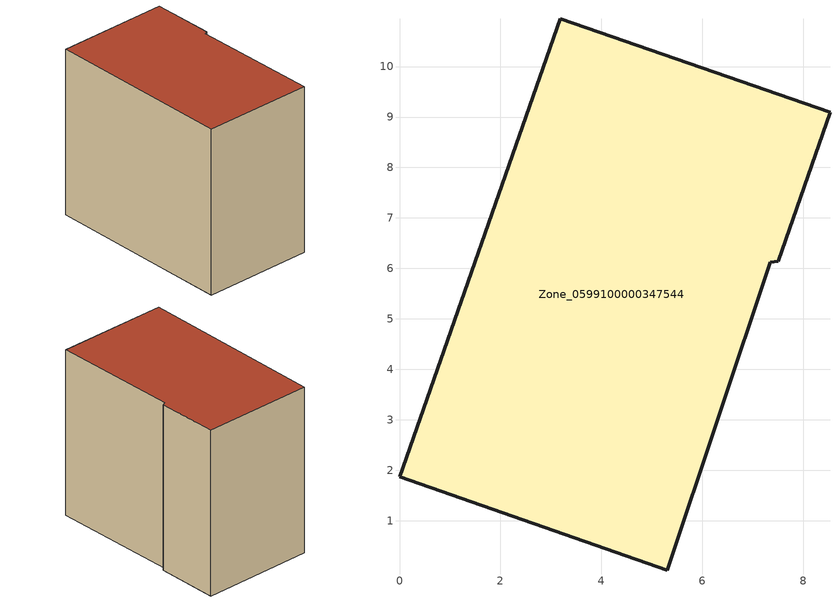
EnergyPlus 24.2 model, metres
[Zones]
Zone_0599100000347544
 floor ground (C_G): 7.5,6.14 7.34,6.12 5.3,0.02 0,1.87 3.19,10.94 8.53,9.09 z0
 wall outside (C_F): 8.53,9.09 3.19,10.94 0,1.87 5.3,0.02 7.34,6.12 7.5,6.14 8.53,9.09 z0:8.52
 roof outside (C_R): 7.34,6.12 7.5,6.14 8.53,9.09 3.19,10.94 0,1.87 5.3,0.02 z8.52
[BUILDING]
Pand.0599100000347544: North Axis=0; Terrain=City; Loads Convergence Tolerance Value=0.04; Temperature Convergence Tolerance Value=0.4; Solar Distribution=FullExterior; Maximum Number of Warmup Days=25; Minimum Number of Warmup Days=1
[Site:Location]
Rotterdam.The.Hague.AP_ZH_NLD Design_Conditions: Latitude=51.96; Longitude=4.45; Time Zone=1; Elevation=-4.5
[SITE:GROUNDTEMPERATURE:BUILDINGSURFACE]
18, 18, 18, 18, 18, 18, 18, 18, 18, 18, 18, 18
[MATERIAL] Thermal Absorptance=0.9; Solar Absorptance=0.7; Visible Absorptance=0.7
Name | Roughness | Thickness | Conductivity | Density | Specific Heat
G.TC.1992-2005 | MediumSmooth | 0.15 | 0.06 | 540 | 1210
F.TC.1992-2005 | Rough | 0.3 | 0.12 | 1920 | 840
R.TC.1992-2005 | MediumRough | 0.2 | 0.08 | 1500 | 1000
[CONSTRUCTION]
C_G: G.TC.1992-2005
C_F: F.TC.1992-2005
C_R: R.TC.1992-2005
[ZONE]
Zone_0599100000347544: Type=1; Multiplier=1; Ceiling Height=Autocalculate; Volume=Autocalculate; Floor Area=autocalculate; Part of Total Floor Area=Yes
[ZONEINFILTRATION:DESIGNFLOWRATE]
Infil_Zone_0599100000347544: Zone or ZoneList or Space or SpaceList=Zone_0599100000347544; Schedule=AlwaysOn; Design Flow Rate Calculation Method=Flow/Area; Flow Rate per Floor Area=0.0015; Constant Term Coefficient=1; Temperature Term Coefficient=0; Velocity Term Coefficient=0; Velocity Squared Term Coefficient=0
[HVACTEMPLATE:ZONE:IDEALLOADSAIRSYSTEM]
Zone_0599100000347544: Maximum Heating Supply Air Temperature=50; Minimum Cooling Supply Air Temperature=13; Maximum Heating Supply Air Humidity Ratio=0.0156; Minimum Cooling Supply Air Humidity Ratio=0.0077; Heating Limit=NoLimit; Cooling Limit=NoLimit; Dehumidification Control Type=ConstantSensibleHeatRatio; Cooling Sensible Heat Ratio=0.7; Dehumidification Setpoint=60; Humidification Control Type=None; Humidification Setpoint=30; Outdoor Air Method=None; Outdoor Air Flow Rate per Person=0.00944; Outdoor Air Flow Rate per Zone Floor Area=0; Outdoor Air Flow Rate per Zone=0; Demand Controlled Ventilation Type=None; Outdoor Air Economizer Type=NoEconomizer; Heat Recovery Type=None; Sensible Heat Recovery Effectiveness=0.7; Latent Heat Recovery Effectiveness=0.65
[ZONECONTROL:THERMOSTAT]
ThermostatControl_Zone_0599100000347544: Zone or ZoneList=Zone_0599100000347544; Control Type Schedule=DualSetpointControlType; Control 1=Thermostat_Zone_0599100000347544; Temperature Difference Between Cutout And Setpoint=0
[THERMOSTATSETPOINT:DUALSETPOINT]
Thermostat_Zone_0599100000347544: Heating Setpoint Temperature Schedule=HeatingSetpoint_Zone_0599100000347544; Cooling Setpoint Temperature Schedule=CoolingSetpoint_Zone_0599100000347544
[SCHEDULE:COMPACT]
HeatingSetpoint_Zone_0599100000347544: Through: 12/31, For: AllDays, Until: 24:00, 21
CoolingSetpoint_Zone_0599100000347544: Through: 12/31, For: AllDays, Until: 24:00, 24
DualSetpointControlType: Through: 12/31, For: AllDays, Until: 24:00, 4
AlwaysOn: Through: 12/31, For: AllDays, Until: 24:00, 1
